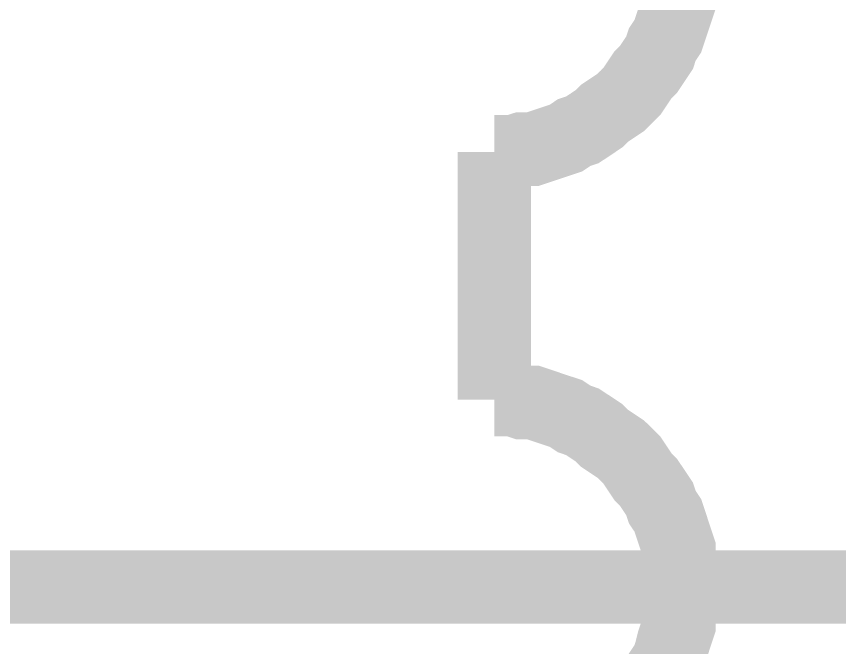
# Model space of a CAD drawing. Header units: inches. Extents: x 0 to 22.3, y 0 to 15.7.
# Drawn here: x 8.5236 to 8.6557, y 6.6902 to 6.7915 of the extents above; entities that cross this region are included whole.
import ezdxf

# ---------------------------------------------------------------- set-up
doc = ezdxf.new("R2010")
doc.units = ezdxf.units.IN
doc.header["$MEASUREMENT"] = 0
doc.layers.add('Sheet', color=255, linetype='Continuous')

msp = doc.modelspace()

# ---------------------------------------------------------------- linework, layer by layer
at = {"layer": 'Sheet'}
for points in [[(8.20027, 6.6999, 0.0118, 0.0118, 0), (9.20016, 6.6999, 0.0118, 0.0118, 0), (9.20016, 6.89969, 0.0118, 0.0118, 0)], [(8.60032, 6.76974, 0.0118, 0.0118, 0), (8.60164, 6.76974, 0.0118, 0.0118, 0), (8.60341, 6.76974, 0.0118, 0.0118, 0), (8.60474, 6.77018, 0.0118, 0.0118, 0), (8.60651, 6.77018, 0.0118, 0.0118, 0), (8.60783, 6.77062, 0.0118, 0.0118, 0), (8.60916, 6.77107, 0.0118, 0.0118, 0), (8.61048, 6.77151, 0.0118, 0.0118, 0), (8.61181, 6.77195, 0.0118, 0.0118, 0), (8.61314, 6.77284, 0.0118, 0.0118, 0), (8.61446, 6.77328, 0.0118, 0.0118, 0), (8.61579, 6.77416, 0.0118, 0.0118, 0), (8.61711, 6.77505, 0.0118, 0.0118, 0), (8.618, 6.77593, 0.0118, 0.0118, 0), (8.61932, 6.77681, 0.0118, 0.0118, 0), (8.62065, 6.7777, 0.0118, 0.0118, 0), (8.62154, 6.77858, 0.0118, 0.0118, 0), (8.62242, 6.77947, 0.0118, 0.0118, 0), (8.6233, 6.78079, 0.0118, 0.0118, 0), (8.62419, 6.78212, 0.0118, 0.0118, 0), (8.62507, 6.783, 0.0118, 0.0118, 0), (8.62596, 6.78433, 0.0118, 0.0118, 0), (8.62684, 6.78565, 0.0118, 0.0118, 0), (8.62728, 6.78698, 0.0118, 0.0118, 0), (8.62817, 6.78831, 0.0118, 0.0118, 0), (8.62861, 6.78963, 0.0118, 0.0118, 0), (8.62905, 6.79096, 0.0118, 0.0118, 0), (8.62949, 6.79228, 0.0118, 0.0118, 0), (8.62993, 6.79361, 0.0118, 0.0118, 0), (8.62993, 6.79538, 0.0118, 0.0118, 0), (8.63038, 6.7967, 0.0118, 0.0118, 0), (8.63038, 6.79847, 0.0118, 0.0118, 0)], [(8.60032, 6.76974, 0.0118, 0.0118, 0), (8.60032, 6.72996, 0.0118, 0.0118, 0)], [(8.63038, 6.6999, 0.0118, 0.0118, 0), (8.63038, 6.70123, 0.0118, 0.0118, 0), (8.63038, 6.703, 0.0118, 0.0118, 0), (8.62993, 6.70432, 0.0118, 0.0118, 0), (8.62993, 6.70609, 0.0118, 0.0118, 0), (8.62949, 6.70742, 0.0118, 0.0118, 0), (8.62905, 6.70874, 0.0118, 0.0118, 0), (8.62861, 6.71007, 0.0118, 0.0118, 0), (8.62817, 6.7114, 0.0118, 0.0118, 0), (8.62728, 6.71272, 0.0118, 0.0118, 0), (8.62684, 6.71405, 0.0118, 0.0118, 0), (8.62596, 6.71537, 0.0118, 0.0118, 0), (8.62507, 6.7167, 0.0118, 0.0118, 0), (8.62419, 6.71758, 0.0118, 0.0118, 0), (8.6233, 6.71891, 0.0118, 0.0118, 0), (8.62242, 6.72024, 0.0118, 0.0118, 0), (8.62154, 6.72112, 0.0118, 0.0118, 0), (8.62065, 6.722, 0.0118, 0.0118, 0), (8.61932, 6.72289, 0.0118, 0.0118, 0), (8.618, 6.72377, 0.0118, 0.0118, 0), (8.61711, 6.72466, 0.0118, 0.0118, 0), (8.61579, 6.72554, 0.0118, 0.0118, 0), (8.61446, 6.72642, 0.0118, 0.0118, 0), (8.61314, 6.72687, 0.0118, 0.0118, 0), (8.61181, 6.72775, 0.0118, 0.0118, 0), (8.61048, 6.72819, 0.0118, 0.0118, 0), (8.60916, 6.72863, 0.0118, 0.0118, 0), (8.60783, 6.72908, 0.0118, 0.0118, 0), (8.60651, 6.72952, 0.0118, 0.0118, 0), (8.60474, 6.72952, 0.0118, 0.0118, 0), (8.60341, 6.72996, 0.0118, 0.0118, 0), (8.60164, 6.72996, 0.0118, 0.0118, 0), (8.60032, 6.72996, 0.0118, 0.0118, 0)], [(8.60032, 6.72996, 0.0118, 0.0118, 0), (8.60032, 6.72996, 0.0118, 0.0118, 0), (8.60032, 6.72996, 0.0118, 0.0118, 0), (8.60032, 6.72996, 0.0118, 0.0118, 0), (8.60032, 6.72996, 0.0118, 0.0118, 0), (8.60032, 6.72996, 0.0118, 0.0118, 0), (8.60032, 6.72996, 0.0118, 0.0118, 0), (8.60032, 6.72996, 0.0118, 0.0118, 0), (8.60032, 6.72996, 0.0118, 0.0118, 0), (8.60032, 6.72996, 0.0118, 0.0118, 0), (8.60032, 6.72996, 0.0118, 0.0118, 0), (8.60032, 6.72996, 0.0118, 0.0118, 0), (8.60032, 6.72996, 0.0118, 0.0118, 0), (8.60032, 6.72996, 0.0118, 0.0118, 0), (8.60032, 6.72996, 0.0118, 0.0118, 0), (8.60032, 6.72996, 0.0118, 0.0118, 0), (8.60032, 6.72996, 0.0118, 0.0118, 0), (8.60032, 6.72996, 0.0118, 0.0118, 0), (8.60032, 6.72996, 0.0118, 0.0118, 0), (8.60032, 6.72996, 0.0118, 0.0118, 0), (8.60032, 6.72996, 0.0118, 0.0118, 0), (8.60032, 6.72996, 0.0118, 0.0118, 0), (8.60032, 6.72996, 0.0118, 0.0118, 0), (8.60032, 6.72996, 0.0118, 0.0118, 0), (8.60032, 6.72996, 0.0118, 0.0118, 0), (8.60032, 6.72996, 0.0118, 0.0118, 0), (8.60032, 6.72996, 0.0118, 0.0118, 0), (8.60032, 6.72996, 0.0118, 0.0118, 0), (8.60032, 6.72996, 0.0118, 0.0118, 0), (8.60032, 6.72996, 0.0118, 0.0118, 0), (8.60032, 6.72996, 0.0118, 0.0118, 0), (8.60032, 6.72996, 0.0118, 0.0118, 0), (8.60032, 6.72996, 0.0118, 0.0118, 0)], [(8.62507, 6.68311, 0.0118, 0.0118, 0), (8.62596, 6.68443, 0.0118, 0.0118, 0), (8.62684, 6.68532, 0.0118, 0.0118, 0), (8.62728, 6.68664, 0.0118, 0.0118, 0), (8.62817, 6.68797, 0.0118, 0.0118, 0), (8.62861, 6.6893, 0.0118, 0.0118, 0), (8.62905, 6.69106, 0.0118, 0.0118, 0), (8.62949, 6.69239, 0.0118, 0.0118, 0), (8.62993, 6.69372, 0.0118, 0.0118, 0), (8.62993, 6.69548, 0.0118, 0.0118, 0), (8.63038, 6.69681, 0.0118, 0.0118, 0), (8.63038, 6.69814, 0.0118, 0.0118, 0), (8.63038, 6.6999, 0.0118, 0.0118, 0)]]:
    msp.add_lwpolyline(points, format="xyseb", dxfattribs=at)

doc.saveas('drawing.dxf')
